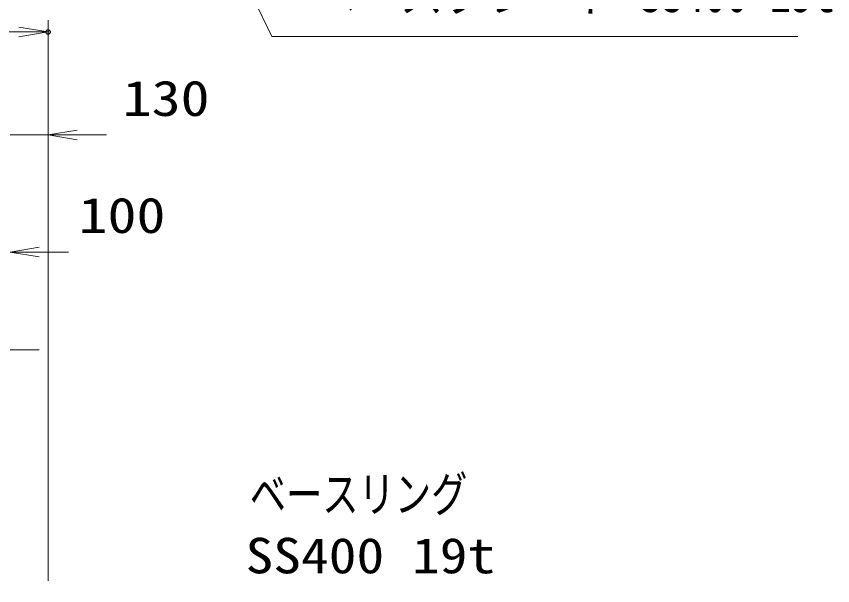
# Model space of a CAD drawing. Units: millimetres at full size. Extents: x -11880 to 11880, y -8400 to 8400.
# Drawn here: x 3767 to 6558, y 885 to 2831 of the extents above; entities that cross this region are included whole.
import ezdxf
from ezdxf.enums import TextEntityAlignment as Align

# ---------------------------------------------------------------- set-up
doc = ezdxf.new("R2010")
doc.units = ezdxf.units.MM
doc.header["$LTSCALE"] = 30
doc.header["$PDMODE"] = 32
doc.header["$PDSIZE"] = 15
doc.layers.add('0-4_寸法線', color=4, linetype='Continuous', lineweight=18)
doc.layers.add('0-5_0', color=7, linetype='Continuous', lineweight=18)
doc.layers.add('0-6_Defpoints', color=7, linetype='Continuous')
doc.styles.add('ＭＳ ゴシック', font='')
doc.styles.get('ＭＳ ゴシック').set_extended_font_data('MS Gothic')

# ---------------------------------------------------------------- blocks, each defined once
blk = doc.blocks.new('_Open')
at = {"layer": '0-5_0', "color": 4}
blk.add_line((-30, 5), (0, 0), dxfattribs=at)
blk.add_lwpolyline([(-30, -5), (0, 0), (-30, 0)], dxfattribs=at)
blk = doc.blocks.new('S247')
at = {"layer": '0-4_寸法線'}
for points in [[(8342821.8, 87899547.9), (8288855.4, 87899547.9), (8270071.6, 87938454.9), (8268767.3, 87941156.5)], [(8270521.8, 87938672.2), (8268767.3, 87941156.5), (8269621.3, 87938237.5)]]:
    blk.add_lwpolyline(points, dxfattribs=at)
at = {"layer": '0-4_寸法線', "color": 254, "style": 'ＭＳ ゴシック', "width": 0.9}
blk.add_text('ベースプレート SS400 19t', height=3637, dxfattribs=at).set_placement((8293055.4, 87900948.4), align=Align.BOTTOM_LEFT)
blk = doc.blocks.new('S249')
at = {"layer": '0-4_寸法線'}
for points in [[(8309144.6, 87842010.1), (8282394.2, 87842010.1), (8267796.7, 87804980), (8266696.4, 87802189.1)], [(8267331.5, 87805163.4), (8266696.4, 87802189.1), (8268261.8, 87804796.7)]]:
    blk.add_lwpolyline(points, dxfattribs=at)
at = {"layer": '0-4_寸法線', "color": 254, "style": 'ＭＳ ゴシック'}
for s, width, p in [('ベースリング', 0.75, (8286594.2, 87849710.6)), ('SS400 19t', 1.15, (8286162.2, 87843410.6))]:
    blk.add_text(s, height=3637, dxfattribs=dict(at, width=width)).set_placement(p, align=Align.BOTTOM_LEFT)

msp = doc.modelspace()

# ---------------------------------------------------------------- linework, layer by layer
at = {"layer": '0-4_寸法線'}
for p, q in [((3875.54, 901.01), (3875.54, 2817.01)), ((-2399.46, 2777.01), (3875.54, 2777.01)), ((3875.54, 901.01), (3875.54, 2465)), ((3875.54, 2425), (3745.54, 2425)), ((3975.54, 2425), (4075.54, 2425)), ((3845.54, 2025), (3945.54, 2025)), ((3745.54, 1691.19), (3845.54, 1691.19))]:
    msp.add_line(p, q, dxfattribs=at)
at = {"layer": '0-6_Defpoints'}
msp.add_point((3875.54, 2777.01), dxfattribs=at)

# ---------------------------------------------------------------- block references
at = {"layer": '0-4_寸法線'}
for name, p, xscale, yscale in [('S247', (-271654.79, -2927222.78), 0.03333333, 0.03333333), ('_Open', (3875.54, 2777.01), 3.333333, 3.333333), ('S249', (-271654.79, -2927222.78), 0.03333333, 0.03333333)]:
    msp.add_blockref(name, p, dxfattribs=dict(at, xscale=xscale, yscale=yscale))
at = {"layer": '0-4_寸法線', "xscale": 3.333333, "yscale": 3.333333, "rotation": 180}
for p in [(3875.54, 2425), (3745.54, 2025)]:
    msp.add_blockref('_Open', p, dxfattribs=at)

# ---------------------------------------------------------------- texts
at = {"layer": '0-4_寸法線', "color": 254, "style": 'ＭＳ ゴシック', "width": 1.2}
for s, p in [('130', (4130.87, 2453.69)), ('100', (3979.94, 2053.69))]:
    msp.add_text(s, height=121.2, dxfattribs=at).set_placement(p, align=Align.BOTTOM_LEFT)

doc.saveas('drawing.dxf')
